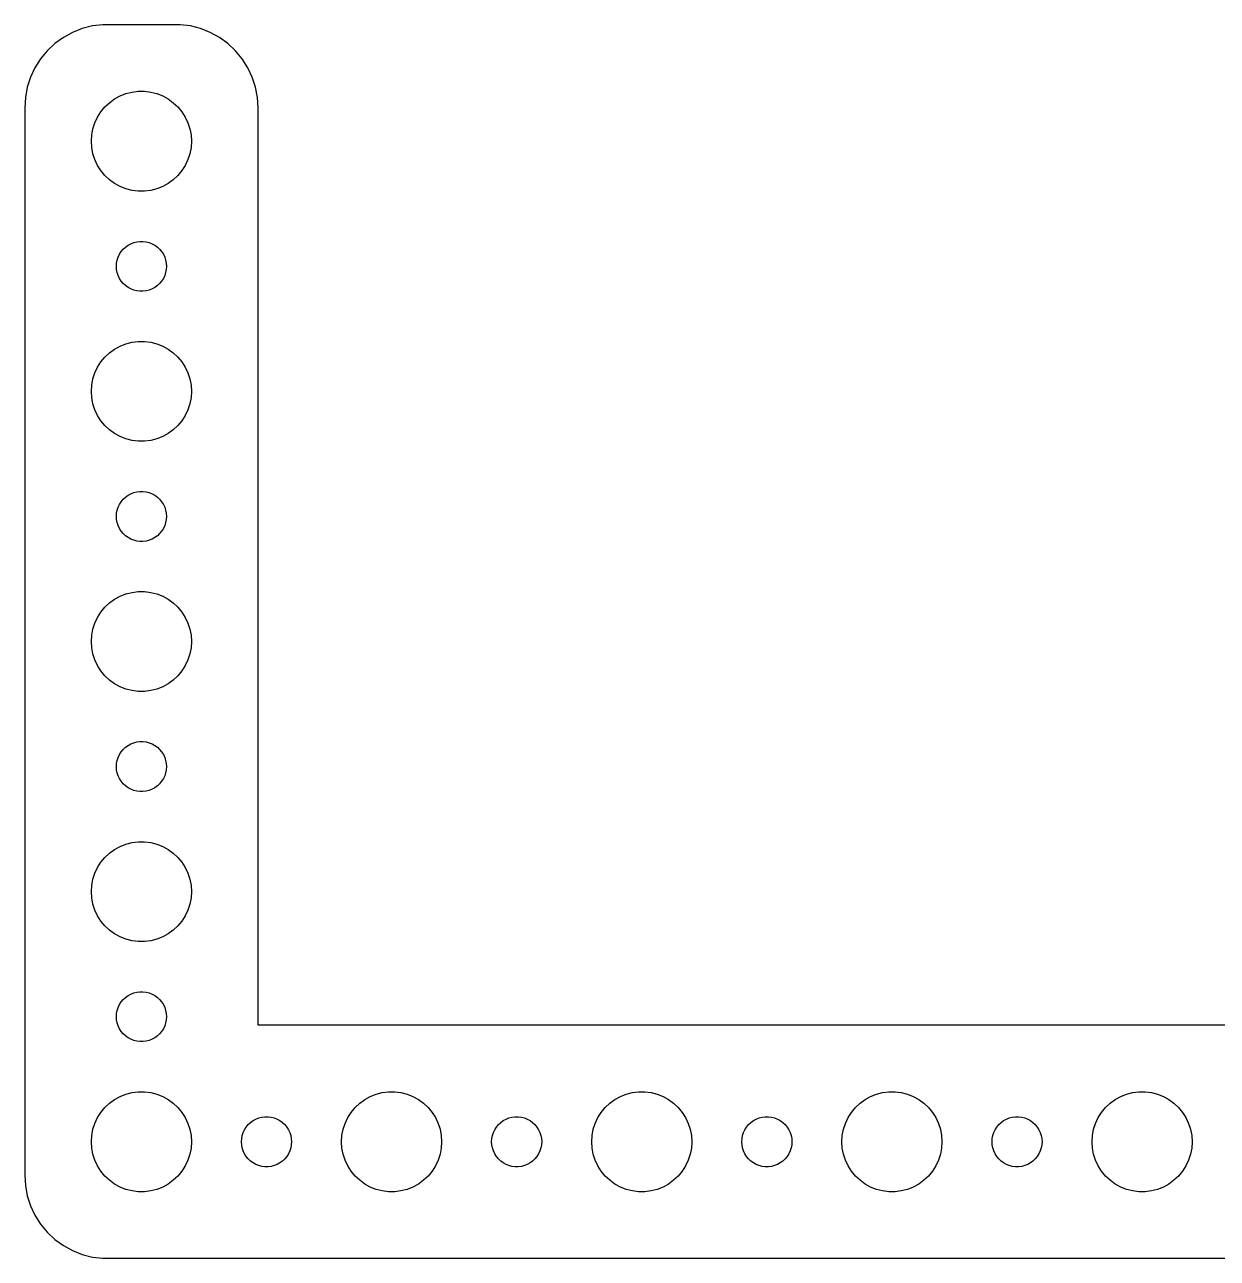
# Model space of a CAD drawing. Header units: metres. Extents: x -74 to 74, y -37 to 37.
# Drawn here: x -74.5 to -3, y -37 to 37 of the extents above; entities that cross this region are included whole.
import ezdxf

# ---------------------------------------------------------------- set-up
doc = ezdxf.new("R2010")
doc.units = ezdxf.units.M

msp = doc.modelspace()

# ---------------------------------------------------------------- linework, layer by layer
for p, q in [((-69.8139, 36.9901), (-70.4369, 36.9114)), ((-65.1861, 36.9901), (-69.8139, 36.9901)), ((-64.5631, 36.9114), (-65.1861, 36.9901)), ((-71.6289, 36.5241), (-72.1791, 36.2216)), ((-71.0451, 36.7553), (-71.6289, 36.5241)), ((-70.4369, 36.9114), (-71.0451, 36.7553)), ((-63.9549, 36.7553), (-64.5631, 36.9114)), ((-63.3711, 36.5241), (-63.9549, 36.7553)), ((-62.8209, 36.2216), (-63.3711, 36.5241)), ((-72.6871, 35.8526), (-73.1448, 35.4227)), ((-72.1791, 36.2216), (-72.6871, 35.8526)), ((-62.3129, 35.8526), (-62.8209, 36.2216)), ((-61.8551, 35.4227), (-62.3129, 35.8526)), ((-73.5451, 34.9389), (-73.8815, 34.4088)), ((-73.1448, 35.4227), (-73.5451, 34.9389)), ((-61.4549, 34.9389), (-61.8551, 35.4227)), ((-61.1185, 34.4088), (-61.4549, 34.9389)), ((-73.8815, 34.4088), (-74.1489, 33.8406)), ((-60.8511, 33.8406), (-61.1185, 34.4088)), ((-74.1489, 33.8406), (-74.3429, 33.2434)), ((-60.6571, 33.2434), (-60.8511, 33.8406)), ((-74.4606, 32.6267), (-74.5, 32)), ((-74.3429, 33.2434), (-74.4606, 32.6267)), ((-69.1075, 32.533), (-68.7773, 32.7145)), ((-68.7773, 32.7145), (-68.427, 32.8532)), ((-68.427, 32.8532), (-68.0621, 32.9469)), ((-68.0621, 32.9469), (-67.6884, 32.9941)), ((-67.6884, 32.9941), (-67.3116, 32.9941)), ((-67.3116, 32.9941), (-66.9379, 32.9469)), ((-66.9379, 32.9469), (-66.573, 32.8532)), ((-66.573, 32.8532), (-66.2227, 32.7145)), ((-66.2227, 32.7145), (-65.8925, 32.533)), ((-60.5394, 32.6267), (-60.6571, 33.2434)), ((-60.5, 32), (-60.5394, 32.6267)), ((-74.5, 32), (-74.5, -32)), ((-69.927, 31.7634), (-69.6869, 32.0536)), ((-69.6869, 32.0536), (-69.4123, 32.3115)), ((-69.4123, 32.3115), (-69.1075, 32.533)), ((-65.8925, 32.533), (-65.5877, 32.3115)), ((-65.5877, 32.3115), (-65.3131, 32.0536)), ((-65.3131, 32.0536), (-65.073, 31.7634)), ((-60.5, -23.0099), (-60.5, 32)), ((-70.4057, 30.7461), (-70.2893, 31.1044)), ((-70.2893, 31.1044), (-70.1289, 31.4453)), ((-70.1289, 31.4453), (-69.927, 31.7634)), ((-65.073, 31.7634), (-64.8711, 31.4453)), ((-64.8711, 31.4453), (-64.7107, 31.1044)), ((-64.7107, 31.1044), (-64.5943, 30.7461)), ((-70.5, 30), (-70.4763, 30.376)), ((-70.4763, 30.376), (-70.4057, 30.7461)), ((-64.5943, 30.7461), (-64.5237, 30.376)), ((-64.5237, 30.376), (-64.5, 30)), ((-70.4763, 29.624), (-70.5, 30)), ((-70.4057, 29.2539), (-70.4763, 29.624)), ((-64.5237, 29.624), (-64.5943, 29.2539)), ((-64.5, 30), (-64.5237, 29.624)), ((-70.2893, 28.8956), (-70.4057, 29.2539)), ((-70.1289, 28.5547), (-70.2893, 28.8956)), ((-64.7107, 28.8956), (-64.8711, 28.5547)), ((-64.5943, 29.2539), (-64.7107, 28.8956)), ((-69.927, 28.2366), (-70.1289, 28.5547)), ((-69.6869, 27.9464), (-69.927, 28.2366)), ((-65.073, 28.2366), (-65.3131, 27.9464)), ((-64.8711, 28.5547), (-65.073, 28.2366)), ((-69.4123, 27.6884), (-69.6869, 27.9464)), ((-69.1075, 27.467), (-69.4123, 27.6884)), ((-68.7773, 27.2855), (-69.1075, 27.467)), ((-65.8925, 27.467), (-66.2227, 27.2855)), ((-65.5877, 27.6884), (-65.8925, 27.467)), ((-65.3131, 27.9464), (-65.5877, 27.6884)), ((-68.427, 27.1468), (-68.7773, 27.2855)), ((-68.0621, 27.0531), (-68.427, 27.1468)), ((-67.6884, 27.0059), (-68.0621, 27.0531)), ((-67.3116, 27.0059), (-67.6884, 27.0059)), ((-66.9379, 27.0531), (-67.3116, 27.0059)), ((-66.573, 27.1468), (-66.9379, 27.0531)), ((-66.2227, 27.2855), (-66.573, 27.1468)), ((-68.4561, 23.6558), (-68.3037, 23.7665)), ((-68.3037, 23.7665), (-68.1387, 23.8572)), ((-68.1387, 23.8572), (-67.9635, 23.9266)), ((-67.9635, 23.9266), (-67.7811, 23.9734)), ((-67.7811, 23.9734), (-67.5942, 23.997)), ((-67.5942, 23.997), (-67.4058, 23.997)), ((-67.4058, 23.997), (-67.2189, 23.9734)), ((-67.2189, 23.9734), (-67.0365, 23.9266)), ((-67.0365, 23.9266), (-66.8613, 23.8572)), ((-66.8613, 23.8572), (-66.6963, 23.7665)), ((-66.6963, 23.7665), (-66.5439, 23.6558)), ((-68.9529, 22.873), (-68.8947, 23.0522)), ((-68.8947, 23.0522), (-68.8145, 23.2226)), ((-68.8145, 23.2226), (-68.7135, 23.3817)), ((-68.7135, 23.3817), (-68.5934, 23.5268)), ((-68.5934, 23.5268), (-68.4561, 23.6558)), ((-66.5439, 23.6558), (-66.4065, 23.5268)), ((-66.4065, 23.5268), (-66.2865, 23.3817)), ((-66.2865, 23.3817), (-66.1855, 23.2226)), ((-66.1855, 23.2226), (-66.1053, 23.0522)), ((-66.1053, 23.0522), (-66.0471, 22.873)), ((-69, 22.5), (-68.9882, 22.688)), ((-68.9882, 22.312), (-69, 22.5)), ((-68.9882, 22.688), (-68.9529, 22.873)), ((-68.9529, 22.127), (-68.9882, 22.312)), ((-66.0471, 22.873), (-66.0118, 22.688)), ((-66.0118, 22.312), (-66.0471, 22.127)), ((-66.0118, 22.688), (-66, 22.5)), ((-66, 22.5), (-66.0118, 22.312)), ((-68.8947, 21.9478), (-68.9529, 22.127)), ((-68.8145, 21.7774), (-68.8947, 21.9478)), ((-68.7135, 21.6183), (-68.8145, 21.7774)), ((-68.5934, 21.4732), (-68.7135, 21.6183)), ((-68.4561, 21.3442), (-68.5934, 21.4732)), ((-66.4065, 21.4732), (-66.5439, 21.3442)), ((-66.2865, 21.6183), (-66.4065, 21.4732)), ((-66.1855, 21.7774), (-66.2865, 21.6183)), ((-66.1053, 21.9478), (-66.1855, 21.7774)), ((-66.0471, 22.127), (-66.1053, 21.9478)), ((-68.3037, 21.2335), (-68.4561, 21.3442)), ((-68.1387, 21.1427), (-68.3037, 21.2335)), ((-67.9635, 21.0734), (-68.1387, 21.1427)), ((-67.7811, 21.0266), (-67.9635, 21.0734)), ((-67.5942, 21.003), (-67.7811, 21.0266)), ((-67.4058, 21.003), (-67.5942, 21.003)), ((-67.2189, 21.0266), (-67.4058, 21.003)), ((-67.0365, 21.0734), (-67.2189, 21.0266)), ((-66.8613, 21.1427), (-67.0365, 21.0734)), ((-66.6963, 21.2335), (-66.8613, 21.1427)), ((-66.5439, 21.3442), (-66.6963, 21.2335)), ((-68.7773, 17.7145), (-68.427, 17.8532)), ((-68.427, 17.8532), (-68.0621, 17.9469)), ((-68.0621, 17.9469), (-67.6884, 17.9941)), ((-67.6884, 17.9941), (-67.3116, 17.9941)), ((-67.3116, 17.9941), (-66.9379, 17.9469)), ((-66.9379, 17.9469), (-66.573, 17.8532)), ((-66.573, 17.8532), (-66.2227, 17.7145)), ((-69.927, 16.7634), (-69.6869, 17.0536)), ((-69.6869, 17.0536), (-69.4123, 17.3115)), ((-69.4123, 17.3115), (-69.1075, 17.533)), ((-69.1075, 17.533), (-68.7773, 17.7145)), ((-66.2227, 17.7145), (-65.8925, 17.533)), ((-65.8925, 17.533), (-65.5877, 17.3115)), ((-65.5877, 17.3115), (-65.3131, 17.0536)), ((-65.3131, 17.0536), (-65.073, 16.7634)), ((-70.2893, 16.1044), (-70.1289, 16.4453)), ((-70.1289, 16.4453), (-69.927, 16.7634)), ((-65.073, 16.7634), (-64.8711, 16.4453)), ((-64.8711, 16.4453), (-64.7107, 16.1044)), ((-70.4763, 15.376), (-70.4057, 15.7461)), ((-70.4057, 15.7461), (-70.2893, 16.1044)), ((-64.7107, 16.1044), (-64.5943, 15.7461)), ((-64.5943, 15.7461), (-64.5237, 15.376)), ((-70.5, 15), (-70.4763, 15.376)), ((-70.4763, 14.624), (-70.5, 15)), ((-64.5237, 15.376), (-64.5, 15)), ((-64.5, 15), (-64.5237, 14.624)), ((-70.4057, 14.2539), (-70.4763, 14.624)), ((-70.2893, 13.8956), (-70.4057, 14.2539)), ((-64.5943, 14.2539), (-64.7107, 13.8956)), ((-64.5237, 14.624), (-64.5943, 14.2539)), ((-70.1289, 13.5547), (-70.2893, 13.8956)), ((-69.927, 13.2366), (-70.1289, 13.5547)), ((-64.8711, 13.5547), (-65.073, 13.2366)), ((-64.7107, 13.8956), (-64.8711, 13.5547)), ((-69.6869, 12.9464), (-69.927, 13.2366)), ((-69.4123, 12.6884), (-69.6869, 12.9464)), ((-69.1075, 12.467), (-69.4123, 12.6884)), ((-65.5877, 12.6884), (-65.8925, 12.467)), ((-65.3131, 12.9464), (-65.5877, 12.6884)), ((-65.073, 13.2366), (-65.3131, 12.9464)), ((-68.7773, 12.2855), (-69.1075, 12.467)), ((-68.427, 12.1468), (-68.7773, 12.2855)), ((-68.0621, 12.0531), (-68.427, 12.1468)), ((-67.6884, 12.0059), (-68.0621, 12.0531)), ((-67.3116, 12.0059), (-67.6884, 12.0059)), ((-66.9379, 12.0531), (-67.3116, 12.0059)), ((-66.573, 12.1468), (-66.9379, 12.0531)), ((-66.2227, 12.2855), (-66.573, 12.1468)), ((-65.8925, 12.467), (-66.2227, 12.2855)), ((-68.1387, 8.85724), (-67.9635, 8.92657)), ((-67.9635, 8.92657), (-67.7811, 8.97342)), ((-67.7811, 8.97342), (-67.5942, 8.99704)), ((-67.5942, 8.99704), (-67.4058, 8.99704)), ((-67.4058, 8.99704), (-67.2189, 8.97342)), ((-67.2189, 8.97342), (-67.0365, 8.92657)), ((-67.0365, 8.92657), (-66.8613, 8.85724)), ((-68.8947, 8.05219), (-68.8145, 8.22263)), ((-68.8145, 8.22263), (-68.7135, 8.38167)), ((-68.7135, 8.38167), (-68.5934, 8.52681)), ((-68.5934, 8.52681), (-68.4561, 8.65576)), ((-68.4561, 8.65576), (-68.3037, 8.76648)), ((-68.3037, 8.76648), (-68.1387, 8.85724)), ((-66.8613, 8.85724), (-66.6963, 8.76648)), ((-66.6963, 8.76648), (-66.5439, 8.65576)), ((-66.5439, 8.65576), (-66.4065, 8.52681)), ((-66.4065, 8.52681), (-66.2865, 8.38167)), ((-66.2865, 8.38167), (-66.1855, 8.22263)), ((-66.1855, 8.22263), (-66.1053, 8.05219)), ((-69, 7.5), (-68.9882, 7.68799)), ((-68.9882, 7.312), (-69, 7.5)), ((-68.9882, 7.68799), (-68.9529, 7.87303)), ((-68.9529, 7.87303), (-68.8947, 8.05219)), ((-66.1053, 8.05219), (-66.0471, 7.87303)), ((-66.0471, 7.87303), (-66.0118, 7.68799)), ((-66.0118, 7.68799), (-66, 7.5)), ((-66, 7.5), (-66.0118, 7.312)), ((-68.9529, 7.12695), (-68.9882, 7.312)), ((-68.8947, 6.9478), (-68.9529, 7.12695)), ((-68.8145, 6.77736), (-68.8947, 6.9478)), ((-68.7135, 6.61832), (-68.8145, 6.77736)), ((-66.1855, 6.77736), (-66.2865, 6.61832)), ((-66.1053, 6.9478), (-66.1855, 6.77736)), ((-66.0471, 7.12695), (-66.1053, 6.9478)), ((-66.0118, 7.312), (-66.0471, 7.12695)), ((-68.5934, 6.47318), (-68.7135, 6.61832)), ((-68.4561, 6.34422), (-68.5934, 6.47318)), ((-68.3037, 6.23351), (-68.4561, 6.34422)), ((-68.1387, 6.14275), (-68.3037, 6.23351)), ((-67.9635, 6.07341), (-68.1387, 6.14275)), ((-67.7811, 6.02657), (-67.9635, 6.07341)), ((-67.5942, 6.00294), (-67.7811, 6.02657)), ((-67.4058, 6.00294), (-67.5942, 6.00294)), ((-67.2189, 6.02657), (-67.4058, 6.00294)), ((-67.0365, 6.07341), (-67.2189, 6.02657)), ((-66.8613, 6.14275), (-67.0365, 6.07341)), ((-66.6963, 6.23351), (-66.8613, 6.14275)), ((-66.5439, 6.34422), (-66.6963, 6.23351)), ((-66.4065, 6.47318), (-66.5439, 6.34422)), ((-66.2865, 6.61832), (-66.4065, 6.47318)), ((-68.0621, 2.94685), (-67.6884, 2.99408)), ((-67.6884, 2.99408), (-67.3116, 2.99408)), ((-67.3116, 2.99408), (-66.9379, 2.94685)), ((-69.6869, 2.05363), (-69.4123, 2.31154)), ((-69.4123, 2.31154), (-69.1075, 2.53297)), ((-69.1075, 2.53297), (-68.7773, 2.71448)), ((-68.7773, 2.71448), (-68.427, 2.85316)), ((-68.427, 2.85316), (-68.0621, 2.94685)), ((-66.9379, 2.94685), (-66.573, 2.85316)), ((-66.573, 2.85316), (-66.2227, 2.71448)), ((-66.2227, 2.71448), (-65.8925, 2.53297)), ((-65.8925, 2.53297), (-65.5877, 2.31154)), ((-65.5877, 2.31154), (-65.3131, 2.05363)), ((-70.1289, 1.44525), (-69.927, 1.76335)), ((-69.927, 1.76335), (-69.6869, 2.05363)), ((-65.3131, 2.05363), (-65.073, 1.76335)), ((-65.073, 1.76335), (-64.8711, 1.44525)), ((-70.4763, 0.37599), (-70.4057, 0.74606)), ((-70.4057, 0.74606), (-70.2893, 1.10437)), ((-70.2893, 1.10437), (-70.1289, 1.44525)), ((-64.8711, 1.44525), (-64.7107, 1.10437)), ((-64.7107, 1.10437), (-64.5943, 0.74606)), ((-64.5943, 0.74606), (-64.5237, 0.37599)), ((-70.5, 0), (-70.4763, 0.37599)), ((-70.4763, -0.37599), (-70.5, 0)), ((-64.5237, 0.37599), (-64.5, 0)), ((-64.5, 0), (-64.5237, -0.37599)), ((-70.4057, -0.74606), (-70.4763, -0.37599)), ((-64.5237, -0.37599), (-64.5943, -0.74606)), ((-70.2893, -1.10437), (-70.4057, -0.74606)), ((-70.1289, -1.44525), (-70.2893, -1.10437)), ((-69.927, -1.76335), (-70.1289, -1.44525)), ((-64.8711, -1.44525), (-65.073, -1.76335)), ((-64.7107, -1.10437), (-64.8711, -1.44525)), ((-64.5943, -0.74606), (-64.7107, -1.10437)), ((-69.6869, -2.05363), (-69.927, -1.76335)), ((-69.4123, -2.31154), (-69.6869, -2.05363)), ((-65.3131, -2.05363), (-65.5877, -2.31154)), ((-65.073, -1.76335), (-65.3131, -2.05363)), ((-69.1075, -2.53297), (-69.4123, -2.31154)), ((-68.7773, -2.71448), (-69.1075, -2.53297)), ((-68.427, -2.85316), (-68.7773, -2.71448)), ((-68.0621, -2.94685), (-68.427, -2.85316)), ((-67.6884, -2.99408), (-68.0621, -2.94685)), ((-66.9379, -2.94685), (-67.3116, -2.99408)), ((-66.573, -2.85316), (-66.9379, -2.94685)), ((-66.2227, -2.71448), (-66.573, -2.85316)), ((-65.8925, -2.53297), (-66.2227, -2.71448)), ((-65.5877, -2.31154), (-65.8925, -2.53297)), ((-67.3116, -2.99408), (-67.6884, -2.99408)), ((-68.8145, -6.77736), (-68.7135, -6.61832)), ((-68.7135, -6.61832), (-68.5934, -6.47318)), ((-68.5934, -6.47318), (-68.4561, -6.34422)), ((-68.4561, -6.34422), (-68.3037, -6.23351)), ((-68.3037, -6.23351), (-68.1387, -6.14275)), ((-68.1387, -6.14275), (-67.9635, -6.07341)), ((-67.9635, -6.07341), (-67.7811, -6.02657)), ((-67.7811, -6.02657), (-67.5942, -6.00294)), ((-67.5942, -6.00294), (-67.4058, -6.00294)), ((-67.4058, -6.00294), (-67.2189, -6.02657)), ((-67.2189, -6.02657), (-67.0365, -6.07341)), ((-67.0365, -6.07341), (-66.8613, -6.14275)), ((-66.8613, -6.14275), (-66.6963, -6.23351)), ((-66.6963, -6.23351), (-66.5439, -6.34422)), ((-66.5439, -6.34422), (-66.4065, -6.47318)), ((-66.4065, -6.47318), (-66.2865, -6.61832)), ((-66.2865, -6.61832), (-66.1855, -6.77736)), ((-69, -7.5), (-68.9882, -7.312)), ((-68.9882, -7.312), (-68.9529, -7.12695)), ((-68.9529, -7.12695), (-68.8947, -6.9478)), ((-68.8947, -6.9478), (-68.8145, -6.77736)), ((-66.1855, -6.77736), (-66.1053, -6.9478)), ((-66.1053, -6.9478), (-66.0471, -7.12695)), ((-66.0471, -7.12695), (-66.0118, -7.312)), ((-66.0118, -7.312), (-66, -7.5)), ((-68.9882, -7.68799), (-69, -7.5)), ((-68.9529, -7.87303), (-68.9882, -7.68799)), ((-68.8947, -8.05219), (-68.9529, -7.87303)), ((-68.8145, -8.22263), (-68.8947, -8.05219)), ((-66.1053, -8.05219), (-66.1855, -8.22263)), ((-66.0471, -7.87303), (-66.1053, -8.05219)), ((-66.0118, -7.68799), (-66.0471, -7.87303)), ((-66, -7.5), (-66.0118, -7.68799)), ((-68.7135, -8.38167), (-68.8145, -8.22263)), ((-68.5934, -8.52681), (-68.7135, -8.38167)), ((-68.4561, -8.65576), (-68.5934, -8.52681)), ((-68.3037, -8.76648), (-68.4561, -8.65576)), ((-68.1387, -8.85724), (-68.3037, -8.76648)), ((-67.9635, -8.92657), (-68.1387, -8.85724)), ((-66.8613, -8.85724), (-67.0365, -8.92657)), ((-66.6963, -8.76648), (-66.8613, -8.85724)), ((-66.5439, -8.65576), (-66.6963, -8.76648)), ((-66.4065, -8.52681), (-66.5439, -8.65576)), ((-66.2865, -8.38167), (-66.4065, -8.52681)), ((-66.1855, -8.22263), (-66.2865, -8.38167)), ((-67.7811, -8.97342), (-67.9635, -8.92657)), ((-67.5942, -8.99704), (-67.7811, -8.97342)), ((-67.4058, -8.99704), (-67.5942, -8.99704)), ((-67.2189, -8.97342), (-67.4058, -8.99704)), ((-67.0365, -8.92657), (-67.2189, -8.97342)), ((-69.4123, -12.6884), (-69.1075, -12.467)), ((-69.1075, -12.467), (-68.7773, -12.2855)), ((-68.7773, -12.2855), (-68.427, -12.1468)), ((-68.427, -12.1468), (-68.0621, -12.0531)), ((-68.0621, -12.0531), (-67.6884, -12.0059)), ((-67.6884, -12.0059), (-67.3116, -12.0059)), ((-67.3116, -12.0059), (-66.9379, -12.0531)), ((-66.9379, -12.0531), (-66.573, -12.1468)), ((-66.573, -12.1468), (-66.2227, -12.2855)), ((-66.2227, -12.2855), (-65.8925, -12.467)), ((-65.8925, -12.467), (-65.5877, -12.6884)), ((-70.1289, -13.5547), (-69.927, -13.2366)), ((-69.927, -13.2366), (-69.6869, -12.9464)), ((-69.6869, -12.9464), (-69.4123, -12.6884)), ((-65.5877, -12.6884), (-65.3131, -12.9464)), ((-65.3131, -12.9464), (-65.073, -13.2366)), ((-65.073, -13.2366), (-64.8711, -13.5547)), ((-70.4057, -14.2539), (-70.2893, -13.8956)), ((-70.2893, -13.8956), (-70.1289, -13.5547)), ((-64.8711, -13.5547), (-64.7107, -13.8956)), ((-64.7107, -13.8956), (-64.5943, -14.2539)), ((-70.5, -15), (-70.4763, -14.624)), ((-70.4763, -14.624), (-70.4057, -14.2539)), ((-64.5943, -14.2539), (-64.5237, -14.624)), ((-64.5237, -14.624), (-64.5, -15)), ((-70.4763, -15.376), (-70.5, -15)), ((-70.4057, -15.7461), (-70.4763, -15.376)), ((-64.5237, -15.376), (-64.5943, -15.7461)), ((-64.5, -15), (-64.5237, -15.376)), ((-70.2893, -16.1044), (-70.4057, -15.7461)), ((-70.1289, -16.4453), (-70.2893, -16.1044)), ((-64.7107, -16.1044), (-64.8711, -16.4453)), ((-64.5943, -15.7461), (-64.7107, -16.1044)), ((-69.927, -16.7634), (-70.1289, -16.4453)), ((-69.6869, -17.0536), (-69.927, -16.7634)), ((-65.073, -16.7634), (-65.3131, -17.0536)), ((-64.8711, -16.4453), (-65.073, -16.7634)), ((-69.4123, -17.3115), (-69.6869, -17.0536)), ((-69.1075, -17.533), (-69.4123, -17.3115)), ((-68.7773, -17.7145), (-69.1075, -17.533)), ((-68.427, -17.8532), (-68.7773, -17.7145)), ((-66.2227, -17.7145), (-66.573, -17.8532)), ((-65.8925, -17.533), (-66.2227, -17.7145)), ((-65.5877, -17.3115), (-65.8925, -17.533)), ((-65.3131, -17.0536), (-65.5877, -17.3115)), ((-68.0621, -17.9469), (-68.427, -17.8532)), ((-67.6884, -17.9941), (-68.0621, -17.9469)), ((-67.3116, -17.9941), (-67.6884, -17.9941)), ((-66.9379, -17.9469), (-67.3116, -17.9941)), ((-66.573, -17.8532), (-66.9379, -17.9469)), ((-68.5934, -21.4732), (-68.4561, -21.3442)), ((-68.4561, -21.3442), (-68.3037, -21.2335)), ((-68.3037, -21.2335), (-68.1387, -21.1427)), ((-68.1387, -21.1427), (-67.9635, -21.0734)), ((-67.9635, -21.0734), (-67.7811, -21.0266)), ((-67.7811, -21.0266), (-67.5942, -21.003)), ((-67.5942, -21.003), (-67.4058, -21.003)), ((-67.4058, -21.003), (-67.2189, -21.0266)), ((-67.2189, -21.0266), (-67.0365, -21.0734)), ((-67.0365, -21.0734), (-66.8613, -21.1427)), ((-66.8613, -21.1427), (-66.6963, -21.2335)), ((-66.6963, -21.2335), (-66.5439, -21.3442)), ((-66.5439, -21.3442), (-66.4065, -21.4732)), ((-68.9882, -22.312), (-68.9529, -22.127)), ((-68.9529, -22.127), (-68.8947, -21.9478)), ((-68.8947, -21.9478), (-68.8145, -21.7774)), ((-68.8145, -21.7774), (-68.7135, -21.6183)), ((-68.7135, -21.6183), (-68.5934, -21.4732)), ((-66.4065, -21.4732), (-66.2865, -21.6183)), ((-66.2865, -21.6183), (-66.1855, -21.7774)), ((-66.1855, -21.7774), (-66.1053, -21.9478)), ((-66.1053, -21.9478), (-66.0471, -22.127)), ((-66.0471, -22.127), (-66.0118, -22.312)), ((-69, -22.5), (-68.9882, -22.312)), ((-68.9882, -22.688), (-69, -22.5)), ((-68.9529, -22.873), (-68.9882, -22.688)), ((-68.8947, -23.0522), (-68.9529, -22.873)), ((-66.0471, -22.873), (-66.1053, -23.0522)), ((-66.0118, -22.688), (-66.0471, -22.873)), ((-66.0118, -22.312), (-66, -22.5)), ((-66, -22.5), (-66.0118, -22.688)), ((-68.8145, -23.2226), (-68.8947, -23.0522)), ((-68.7135, -23.3817), (-68.8145, -23.2226)), ((-68.5934, -23.5268), (-68.7135, -23.3817)), ((-68.4561, -23.6558), (-68.5934, -23.5268)), ((-68.3037, -23.7665), (-68.4561, -23.6558)), ((-66.5439, -23.6558), (-66.6963, -23.7665)), ((-66.4065, -23.5268), (-66.5439, -23.6558)), ((-66.2865, -23.3817), (-66.4065, -23.5268)), ((-66.1855, -23.2226), (-66.2865, -23.3817)), ((-66.1053, -23.0522), (-66.1855, -23.2226)), ((69.8139, -23.0099), (-60.5, -23.0099)), ((-68.1387, -23.8572), (-68.3037, -23.7665)), ((-67.9635, -23.9266), (-68.1387, -23.8572)), ((-67.7811, -23.9734), (-67.9635, -23.9266)), ((-67.5942, -23.997), (-67.7811, -23.9734)), ((-67.4058, -23.997), (-67.5942, -23.997)), ((-67.2189, -23.9734), (-67.4058, -23.997)), ((-67.0365, -23.9266), (-67.2189, -23.9734)), ((-66.8613, -23.8572), (-67.0365, -23.9266)), ((-66.6963, -23.7665), (-66.8613, -23.8572)), ((-69.1075, -27.467), (-68.7773, -27.2855)), ((-68.7773, -27.2855), (-68.427, -27.1468)), ((-68.427, -27.1468), (-68.0621, -27.0531)), ((-68.0621, -27.0531), (-67.6884, -27.0059)), ((-67.6884, -27.0059), (-67.3116, -27.0059)), ((-67.3116, -27.0059), (-66.9379, -27.0531)), ((-66.9379, -27.0531), (-66.573, -27.1468)), ((-66.573, -27.1468), (-66.2227, -27.2855)), ((-66.2227, -27.2855), (-65.8925, -27.467)), ((-54.1075, -27.467), (-53.7773, -27.2855)), ((-53.7773, -27.2855), (-53.427, -27.1468)), ((-53.427, -27.1468), (-53.0621, -27.0531)), ((-53.0621, -27.0531), (-52.6884, -27.0059)), ((-52.6884, -27.0059), (-52.3116, -27.0059)), ((-52.3116, -27.0059), (-51.9379, -27.0531)), ((-51.9379, -27.0531), (-51.5729, -27.1468)), ((-51.5729, -27.1468), (-51.2227, -27.2855)), ((-51.2227, -27.2855), (-50.8925, -27.467)), ((-39.1075, -27.467), (-38.7773, -27.2855)), ((-38.7773, -27.2855), (-38.427, -27.1468)), ((-38.427, -27.1468), (-38.0621, -27.0531)), ((-38.0621, -27.0531), (-37.6884, -27.0059)), ((-37.6884, -27.0059), (-37.3116, -27.0059)), ((-37.3116, -27.0059), (-36.9379, -27.0531)), ((-36.9379, -27.0531), (-36.5729, -27.1468)), ((-36.5729, -27.1468), (-36.2227, -27.2855)), ((-36.2227, -27.2855), (-35.8925, -27.467)), ((-24.1075, -27.467), (-23.7773, -27.2855)), ((-23.7773, -27.2855), (-23.427, -27.1468)), ((-23.427, -27.1468), (-23.0621, -27.0531)), ((-23.0621, -27.0531), (-22.6884, -27.0059)), ((-22.6884, -27.0059), (-22.3116, -27.0059)), ((-22.3116, -27.0059), (-21.9379, -27.0531)), ((-21.9379, -27.0531), (-21.5729, -27.1468)), ((-21.5729, -27.1468), (-21.2227, -27.2855)), ((-21.2227, -27.2855), (-20.8925, -27.467)), ((-9.10747, -27.467), (-8.77733, -27.2855)), ((-8.77733, -27.2855), (-8.42705, -27.1468)), ((-8.42705, -27.1468), (-8.06213, -27.0531)), ((-8.06213, -27.0531), (-7.68837, -27.0059)), ((-7.68837, -27.0059), (-7.31161, -27.0059)), ((-7.31161, -27.0059), (-6.93785, -27.0531)), ((-6.93785, -27.0531), (-6.57294, -27.1468)), ((-6.57294, -27.1468), (-6.22266, -27.2855)), ((-6.22266, -27.2855), (-5.89252, -27.467)), ((-69.927, -28.2366), (-69.6869, -27.9464)), ((-69.6869, -27.9464), (-69.4123, -27.6884)), ((-69.4123, -27.6884), (-69.1075, -27.467)), ((-65.8925, -27.467), (-65.5877, -27.6884)), ((-65.5877, -27.6884), (-65.3131, -27.9464)), ((-65.3131, -27.9464), (-65.073, -28.2366)), ((-54.927, -28.2366), (-54.6869, -27.9464)), ((-54.6869, -27.9464), (-54.4123, -27.6884)), ((-54.4123, -27.6884), (-54.1075, -27.467)), ((-50.8925, -27.467), (-50.5877, -27.6884)), ((-50.5877, -27.6884), (-50.3131, -27.9464)), ((-50.3131, -27.9464), (-50.0729, -28.2366)), ((-39.927, -28.2366), (-39.6869, -27.9464)), ((-39.6869, -27.9464), (-39.4123, -27.6884)), ((-39.4123, -27.6884), (-39.1075, -27.467)), ((-35.8925, -27.467), (-35.5877, -27.6884)), ((-35.5877, -27.6884), (-35.3131, -27.9464)), ((-35.3131, -27.9464), (-35.0729, -28.2366)), ((-24.927, -28.2366), (-24.6869, -27.9464)), ((-24.6869, -27.9464), (-24.4123, -27.6884)), ((-24.4123, -27.6884), (-24.1075, -27.467)), ((-20.8925, -27.467), (-20.5877, -27.6884)), ((-20.5877, -27.6884), (-20.3131, -27.9464)), ((-20.3131, -27.9464), (-20.0729, -28.2366)), ((-9.92705, -28.2366), (-9.6869, -27.9464)), ((-9.6869, -27.9464), (-9.41226, -27.6884)), ((-9.41226, -27.6884), (-9.10747, -27.467)), ((-5.89252, -27.467), (-5.58772, -27.6884)), ((-5.58772, -27.6884), (-5.31308, -27.9464)), ((-5.31308, -27.9464), (-5.07294, -28.2366)), ((-70.2893, -28.8956), (-70.1289, -28.5547)), ((-70.1289, -28.5547), (-69.927, -28.2366)), ((-65.073, -28.2366), (-64.8711, -28.5547)), ((-64.8711, -28.5547), (-64.7107, -28.8956)), ((-61.0934, -28.9732), (-60.9561, -28.8442)), ((-60.9561, -28.8442), (-60.8037, -28.7335)), ((-60.8037, -28.7335), (-60.6387, -28.6427)), ((-60.6387, -28.6427), (-60.4635, -28.5734)), ((-60.4635, -28.5734), (-60.2811, -28.5266)), ((-60.2811, -28.5266), (-60.0942, -28.503)), ((-60.0942, -28.503), (-59.9058, -28.503)), ((-59.9058, -28.503), (-59.7189, -28.5266)), ((-59.7189, -28.5266), (-59.5365, -28.5734)), ((-59.5365, -28.5734), (-59.3613, -28.6427)), ((-59.3613, -28.6427), (-59.1963, -28.7335)), ((-59.1963, -28.7335), (-59.0439, -28.8442)), ((-59.0439, -28.8442), (-58.9065, -28.9732)), ((-55.2893, -28.8956), (-55.1289, -28.5547)), ((-55.1289, -28.5547), (-54.927, -28.2366)), ((-50.0729, -28.2366), (-49.8711, -28.5547)), ((-49.8711, -28.5547), (-49.7107, -28.8956)), ((-46.0934, -28.9732), (-45.9561, -28.8442)), ((-45.9561, -28.8442), (-45.8037, -28.7335)), ((-45.8037, -28.7335), (-45.6387, -28.6427)), ((-45.6387, -28.6427), (-45.4635, -28.5734)), ((-45.4635, -28.5734), (-45.2811, -28.5266)), ((-45.2811, -28.5266), (-45.0942, -28.503)), ((-45.0942, -28.503), (-44.9058, -28.503)), ((-44.9058, -28.503), (-44.7189, -28.5266)), ((-44.7189, -28.5266), (-44.5365, -28.5734)), ((-44.5365, -28.5734), (-44.3613, -28.6427)), ((-44.3613, -28.6427), (-44.1963, -28.7335)), ((-44.1963, -28.7335), (-44.0439, -28.8442)), ((-44.0439, -28.8442), (-43.9065, -28.9732)), ((-40.2893, -28.8956), (-40.1289, -28.5547)), ((-40.1289, -28.5547), (-39.927, -28.2366)), ((-35.0729, -28.2366), (-34.8711, -28.5547)), ((-34.8711, -28.5547), (-34.7107, -28.8956)), ((-31.0934, -28.9732), (-30.9561, -28.8442)), ((-30.9561, -28.8442), (-30.8037, -28.7335)), ((-30.8037, -28.7335), (-30.6387, -28.6427)), ((-30.6387, -28.6427), (-30.4635, -28.5734)), ((-30.4635, -28.5734), (-30.2811, -28.5266)), ((-30.2811, -28.5266), (-30.0942, -28.503)), ((-30.0942, -28.503), (-29.9058, -28.503)), ((-29.9058, -28.503), (-29.7189, -28.5266)), ((-29.7189, -28.5266), (-29.5365, -28.5734)), ((-29.5365, -28.5734), (-29.3613, -28.6427)), ((-29.3613, -28.6427), (-29.1963, -28.7335)), ((-29.1963, -28.7335), (-29.0439, -28.8442)), ((-29.0439, -28.8442), (-28.9065, -28.9732)), ((-25.2893, -28.8956), (-25.1289, -28.5547)), ((-25.1289, -28.5547), (-24.927, -28.2366)), ((-20.0729, -28.2366), (-19.8711, -28.5547)), ((-19.8711, -28.5547), (-19.7107, -28.8956)), ((-16.0934, -28.9732), (-15.9561, -28.8442)), ((-15.9561, -28.8442), (-15.8037, -28.7335)), ((-15.8037, -28.7335), (-15.6387, -28.6427)), ((-15.6387, -28.6427), (-15.4635, -28.5734)), ((-15.4635, -28.5734), (-15.2811, -28.5266)), ((-15.2811, -28.5266), (-15.0942, -28.503)), ((-15.0942, -28.503), (-14.9058, -28.503)), ((-14.9058, -28.503), (-14.7189, -28.5266)), ((-14.7189, -28.5266), (-14.5365, -28.5734)), ((-14.5365, -28.5734), (-14.3613, -28.6427)), ((-14.3613, -28.6427), (-14.1963, -28.7335)), ((-14.1963, -28.7335), (-14.0439, -28.8442)), ((-14.0439, -28.8442), (-13.9065, -28.9732)), ((-10.2893, -28.8956), (-10.1289, -28.5547)), ((-10.1289, -28.5547), (-9.92705, -28.2366)), ((-5.07294, -28.2366), (-4.87108, -28.5547)), ((-4.87108, -28.5547), (-4.71066, -28.8956)), ((-70.4763, -29.624), (-70.4057, -29.2539)), ((-70.4057, -29.2539), (-70.2893, -28.8956)), ((-64.7107, -28.8956), (-64.5943, -29.2539)), ((-64.5943, -29.2539), (-64.5237, -29.624)), ((-61.4529, -29.627), (-61.3947, -29.4478)), ((-61.3947, -29.4478), (-61.3145, -29.2774)), ((-61.3145, -29.2774), (-61.2135, -29.1183)), ((-61.2135, -29.1183), (-61.0934, -28.9732)), ((-58.9065, -28.9732), (-58.7865, -29.1183)), ((-58.7865, -29.1183), (-58.6855, -29.2774)), ((-58.6855, -29.2774), (-58.6053, -29.4478)), ((-58.6053, -29.4478), (-58.5471, -29.627)), ((-55.4763, -29.624), (-55.4057, -29.2539)), ((-55.4057, -29.2539), (-55.2893, -28.8956)), ((-49.7107, -28.8956), (-49.5942, -29.2539)), ((-49.5942, -29.2539), (-49.5237, -29.624)), ((-46.4529, -29.627), (-46.3947, -29.4478)), ((-46.3947, -29.4478), (-46.3145, -29.2774)), ((-46.3145, -29.2774), (-46.2135, -29.1183)), ((-46.2135, -29.1183), (-46.0934, -28.9732)), ((-43.9065, -28.9732), (-43.7865, -29.1183)), ((-43.7865, -29.1183), (-43.6855, -29.2774)), ((-43.6855, -29.2774), (-43.6053, -29.4478)), ((-43.6053, -29.4478), (-43.5471, -29.627)), ((-40.4763, -29.624), (-40.4057, -29.2539)), ((-40.4057, -29.2539), (-40.2893, -28.8956)), ((-34.7107, -28.8956), (-34.5942, -29.2539)), ((-34.5942, -29.2539), (-34.5237, -29.624)), ((-31.4529, -29.627), (-31.3947, -29.4478)), ((-31.3947, -29.4478), (-31.3145, -29.2774)), ((-31.3145, -29.2774), (-31.2135, -29.1183)), ((-31.2135, -29.1183), (-31.0934, -28.9732)), ((-28.9065, -28.9732), (-28.7865, -29.1183)), ((-28.7865, -29.1183), (-28.6855, -29.2774)), ((-28.6855, -29.2774), (-28.6053, -29.4478)), ((-28.6053, -29.4478), (-28.5471, -29.627)), ((-25.4763, -29.624), (-25.4057, -29.2539)), ((-25.4057, -29.2539), (-25.2893, -28.8956)), ((-19.7107, -28.8956), (-19.5942, -29.2539)), ((-19.5942, -29.2539), (-19.5237, -29.624)), ((-16.4529, -29.627), (-16.3947, -29.4478)), ((-16.3947, -29.4478), (-16.3145, -29.2774)), ((-16.3145, -29.2774), (-16.2135, -29.1183)), ((-16.2135, -29.1183), (-16.0934, -28.9732)), ((-13.9065, -28.9732), (-13.7865, -29.1183)), ((-13.7865, -29.1183), (-13.6855, -29.2774)), ((-13.6855, -29.2774), (-13.6053, -29.4478)), ((-13.6053, -29.4478), (-13.5471, -29.627)), ((-10.4763, -29.624), (-10.4057, -29.2539)), ((-10.4057, -29.2539), (-10.2893, -28.8956)), ((-4.71066, -28.8956), (-4.59424, -29.2539)), ((-4.59424, -29.2539), (-4.52365, -29.624)), ((-70.5, -30), (-70.4763, -29.624)), ((-70.4763, -30.376), (-70.5, -30)), ((-64.5237, -29.624), (-64.5, -30)), ((-64.5, -30), (-64.5237, -30.376)), ((-61.5, -30), (-61.4882, -29.812)), ((-61.4882, -30.188), (-61.5, -30)), ((-61.4882, -29.812), (-61.4529, -29.627)), ((-61.4529, -30.373), (-61.4882, -30.188)), ((-58.5471, -29.627), (-58.5118, -29.812)), ((-58.5118, -30.188), (-58.5471, -30.373)), ((-58.5118, -29.812), (-58.5, -30)), ((-58.5, -30), (-58.5118, -30.188)), ((-55.5, -30), (-55.4763, -29.624)), ((-55.4763, -30.376), (-55.5, -30)), ((-49.5237, -29.624), (-49.5, -30)), ((-49.5, -30), (-49.5237, -30.376)), ((-46.5, -30), (-46.4882, -29.812)), ((-46.4882, -30.188), (-46.5, -30)), ((-46.4882, -29.812), (-46.4529, -29.627)), ((-46.4529, -30.373), (-46.4882, -30.188)), ((-43.5471, -29.627), (-43.5118, -29.812)), ((-43.5118, -30.188), (-43.5471, -30.373)), ((-43.5118, -29.812), (-43.5, -30)), ((-43.5, -30), (-43.5118, -30.188)), ((-40.5, -30), (-40.4763, -29.624)), ((-40.4763, -30.376), (-40.5, -30)), ((-34.5237, -29.624), (-34.5, -30)), ((-34.5, -30), (-34.5237, -30.376)), ((-31.5, -30), (-31.4882, -29.812)), ((-31.4882, -30.188), (-31.5, -30)), ((-31.4882, -29.812), (-31.4529, -29.627)), ((-31.4529, -30.373), (-31.4882, -30.188)), ((-28.5471, -29.627), (-28.5118, -29.812)), ((-28.5118, -30.188), (-28.5471, -30.373)), ((-28.5118, -29.812), (-28.5, -30)), ((-28.5, -30), (-28.5118, -30.188)), ((-25.5, -30), (-25.4763, -29.624)), ((-25.4763, -30.376), (-25.5, -30)), ((-19.5237, -29.624), (-19.5, -30)), ((-19.5, -30), (-19.5237, -30.376)), ((-16.5, -30), (-16.4882, -29.812)), ((-16.4882, -30.188), (-16.5, -30)), ((-16.4882, -29.812), (-16.4529, -29.627)), ((-16.4529, -30.373), (-16.4882, -30.188)), ((-13.5471, -29.627), (-13.5118, -29.812)), ((-13.5118, -30.188), (-13.5471, -30.373)), ((-13.5118, -29.812), (-13.5, -30)), ((-13.5, -30), (-13.5118, -30.188)), ((-10.5, -30), (-10.4763, -29.624)), ((-10.4763, -30.376), (-10.5, -30)), ((-4.52365, -29.624), (-4.5, -30)), ((-4.5, -30), (-4.52365, -30.376)), ((-70.4057, -30.7461), (-70.4763, -30.376)), ((-70.2893, -31.1044), (-70.4057, -30.7461)), ((-64.5943, -30.7461), (-64.7107, -31.1044)), ((-64.5237, -30.376), (-64.5943, -30.7461)), ((-61.3947, -30.5522), (-61.4529, -30.373)), ((-61.3145, -30.7226), (-61.3947, -30.5522)), ((-61.2135, -30.8817), (-61.3145, -30.7226)), ((-61.0934, -31.0268), (-61.2135, -30.8817)), ((-60.9561, -31.1558), (-61.0934, -31.0268)), ((-58.9065, -31.0268), (-59.0439, -31.1558)), ((-58.7865, -30.8817), (-58.9065, -31.0268)), ((-58.6855, -30.7226), (-58.7865, -30.8817)), ((-58.6053, -30.5522), (-58.6855, -30.7226)), ((-58.5471, -30.373), (-58.6053, -30.5522)), ((-55.4057, -30.7461), (-55.4763, -30.376)), ((-55.2893, -31.1044), (-55.4057, -30.7461)), ((-49.5942, -30.7461), (-49.7107, -31.1044)), ((-49.5237, -30.376), (-49.5942, -30.7461)), ((-46.3947, -30.5522), (-46.4529, -30.373)), ((-46.3145, -30.7226), (-46.3947, -30.5522)), ((-46.2135, -30.8817), (-46.3145, -30.7226)), ((-46.0934, -31.0268), (-46.2135, -30.8817)), ((-45.9561, -31.1558), (-46.0934, -31.0268)), ((-43.9065, -31.0268), (-44.0439, -31.1558)), ((-43.7865, -30.8817), (-43.9065, -31.0268)), ((-43.6855, -30.7226), (-43.7865, -30.8817)), ((-43.6053, -30.5522), (-43.6855, -30.7226)), ((-43.5471, -30.373), (-43.6053, -30.5522)), ((-40.4057, -30.7461), (-40.4763, -30.376)), ((-40.2893, -31.1044), (-40.4057, -30.7461)), ((-34.5942, -30.7461), (-34.7107, -31.1044)), ((-34.5237, -30.376), (-34.5942, -30.7461)), ((-31.3947, -30.5522), (-31.4529, -30.373)), ((-31.3145, -30.7226), (-31.3947, -30.5522)), ((-31.2135, -30.8817), (-31.3145, -30.7226)), ((-31.0934, -31.0268), (-31.2135, -30.8817)), ((-30.9561, -31.1558), (-31.0934, -31.0268)), ((-28.9065, -31.0268), (-29.0439, -31.1558)), ((-28.7865, -30.8817), (-28.9065, -31.0268)), ((-28.6855, -30.7226), (-28.7865, -30.8817)), ((-28.6053, -30.5522), (-28.6855, -30.7226)), ((-28.5471, -30.373), (-28.6053, -30.5522)), ((-25.4057, -30.7461), (-25.4763, -30.376)), ((-25.2893, -31.1044), (-25.4057, -30.7461)), ((-19.5942, -30.7461), (-19.7107, -31.1044)), ((-19.5237, -30.376), (-19.5942, -30.7461)), ((-16.3947, -30.5522), (-16.4529, -30.373)), ((-16.3145, -30.7226), (-16.3947, -30.5522)), ((-16.2135, -30.8817), (-16.3145, -30.7226)), ((-16.0934, -31.0268), (-16.2135, -30.8817)), ((-15.9561, -31.1558), (-16.0934, -31.0268)), ((-13.9065, -31.0268), (-14.0439, -31.1558)), ((-13.7865, -30.8817), (-13.9065, -31.0268)), ((-13.6855, -30.7226), (-13.7865, -30.8817)), ((-13.6053, -30.5522), (-13.6855, -30.7226)), ((-13.5471, -30.373), (-13.6053, -30.5522)), ((-10.4057, -30.7461), (-10.4763, -30.376)), ((-10.2893, -31.1044), (-10.4057, -30.7461)), ((-4.59424, -30.7461), (-4.71066, -31.1044)), ((-4.52365, -30.376), (-4.59424, -30.7461)), ((-70.1289, -31.4453), (-70.2893, -31.1044)), ((-69.927, -31.7634), (-70.1289, -31.4453)), ((-69.6869, -32.0536), (-69.927, -31.7634)), ((-65.073, -31.7634), (-65.3131, -32.0536)), ((-64.8711, -31.4453), (-65.073, -31.7634)), ((-64.7107, -31.1044), (-64.8711, -31.4453)), ((-60.8037, -31.2665), (-60.9561, -31.1558)), ((-60.6387, -31.3572), (-60.8037, -31.2665)), ((-60.4635, -31.4266), (-60.6387, -31.3572)), ((-60.2811, -31.4734), (-60.4635, -31.4266)), ((-60.0942, -31.497), (-60.2811, -31.4734)), ((-59.9058, -31.497), (-60.0942, -31.497)), ((-59.7189, -31.4734), (-59.9058, -31.497)), ((-59.5365, -31.4266), (-59.7189, -31.4734)), ((-59.3613, -31.3572), (-59.5365, -31.4266)), ((-59.1963, -31.2665), (-59.3613, -31.3572)), ((-59.0439, -31.1558), (-59.1963, -31.2665)), ((-55.1289, -31.4453), (-55.2893, -31.1044)), ((-54.927, -31.7634), (-55.1289, -31.4453)), ((-54.6869, -32.0536), (-54.927, -31.7634)), ((-50.0729, -31.7634), (-50.3131, -32.0536)), ((-49.8711, -31.4453), (-50.0729, -31.7634)), ((-49.7107, -31.1044), (-49.8711, -31.4453)), ((-45.8037, -31.2665), (-45.9561, -31.1558)), ((-45.6387, -31.3572), (-45.8037, -31.2665)), ((-45.4635, -31.4266), (-45.6387, -31.3572)), ((-45.2811, -31.4734), (-45.4635, -31.4266)), ((-45.0942, -31.497), (-45.2811, -31.4734)), ((-44.9058, -31.497), (-45.0942, -31.497)), ((-44.7189, -31.4734), (-44.9058, -31.497)), ((-44.5365, -31.4266), (-44.7189, -31.4734)), ((-44.3613, -31.3572), (-44.5365, -31.4266)), ((-44.1963, -31.2665), (-44.3613, -31.3572)), ((-44.0439, -31.1558), (-44.1963, -31.2665)), ((-40.1289, -31.4453), (-40.2893, -31.1044)), ((-39.927, -31.7634), (-40.1289, -31.4453)), ((-39.6869, -32.0536), (-39.927, -31.7634)), ((-35.0729, -31.7634), (-35.3131, -32.0536)), ((-34.8711, -31.4453), (-35.0729, -31.7634)), ((-34.7107, -31.1044), (-34.8711, -31.4453)), ((-30.8037, -31.2665), (-30.9561, -31.1558)), ((-30.6387, -31.3572), (-30.8037, -31.2665)), ((-30.4635, -31.4266), (-30.6387, -31.3572)), ((-30.2811, -31.4734), (-30.4635, -31.4266)), ((-30.0942, -31.497), (-30.2811, -31.4734)), ((-29.9058, -31.497), (-30.0942, -31.497)), ((-29.7189, -31.4734), (-29.9058, -31.497)), ((-29.5365, -31.4266), (-29.7189, -31.4734)), ((-29.3613, -31.3572), (-29.5365, -31.4266)), ((-29.1963, -31.2665), (-29.3613, -31.3572)), ((-29.0439, -31.1558), (-29.1963, -31.2665)), ((-25.1289, -31.4453), (-25.2893, -31.1044)), ((-24.927, -31.7634), (-25.1289, -31.4453)), ((-24.6869, -32.0536), (-24.927, -31.7634)), ((-20.0729, -31.7634), (-20.3131, -32.0536)), ((-19.8711, -31.4453), (-20.0729, -31.7634)), ((-19.7107, -31.1044), (-19.8711, -31.4453)), ((-15.8037, -31.2665), (-15.9561, -31.1558)), ((-15.6387, -31.3572), (-15.8037, -31.2665)), ((-15.4635, -31.4266), (-15.6387, -31.3572)), ((-15.2811, -31.4734), (-15.4635, -31.4266)), ((-15.0942, -31.497), (-15.2811, -31.4734)), ((-14.9058, -31.497), (-15.0942, -31.497)), ((-14.7189, -31.4734), (-14.9058, -31.497)), ((-14.5365, -31.4266), (-14.7189, -31.4734)), ((-14.3613, -31.3572), (-14.5365, -31.4266)), ((-14.1963, -31.2665), (-14.3613, -31.3572)), ((-14.0439, -31.1558), (-14.1963, -31.2665)), ((-10.1289, -31.4453), (-10.2893, -31.1044)), ((-9.92705, -31.7634), (-10.1289, -31.4453)), ((-9.6869, -32.0536), (-9.92705, -31.7634)), ((-5.07294, -31.7634), (-5.31308, -32.0536)), ((-4.87108, -31.4453), (-5.07294, -31.7634)), ((-4.71066, -31.1044), (-4.87108, -31.4453)), ((-74.5, -32), (-74.4606, -32.6267)), ((-69.4123, -32.3115), (-69.6869, -32.0536)), ((-69.1075, -32.533), (-69.4123, -32.3115)), ((-68.7773, -32.7145), (-69.1075, -32.533)), ((-65.8925, -32.533), (-66.2227, -32.7145)), ((-65.5877, -32.3115), (-65.8925, -32.533)), ((-65.3131, -32.0536), (-65.5877, -32.3115)), ((-54.4123, -32.3115), (-54.6869, -32.0536)), ((-54.1075, -32.533), (-54.4123, -32.3115)), ((-53.7773, -32.7145), (-54.1075, -32.533)), ((-50.8925, -32.533), (-51.2227, -32.7145)), ((-50.5877, -32.3115), (-50.8925, -32.533)), ((-50.3131, -32.0536), (-50.5877, -32.3115)), ((-39.4123, -32.3115), (-39.6869, -32.0536)), ((-39.1075, -32.533), (-39.4123, -32.3115)), ((-38.7773, -32.7145), (-39.1075, -32.533)), ((-35.8925, -32.533), (-36.2227, -32.7145)), ((-35.5877, -32.3115), (-35.8925, -32.533)), ((-35.3131, -32.0536), (-35.5877, -32.3115)), ((-24.4123, -32.3115), (-24.6869, -32.0536)), ((-24.1075, -32.533), (-24.4123, -32.3115)), ((-23.7773, -32.7145), (-24.1075, -32.533)), ((-20.8925, -32.533), (-21.2227, -32.7145)), ((-20.5877, -32.3115), (-20.8925, -32.533)), ((-20.3131, -32.0536), (-20.5877, -32.3115)), ((-9.41226, -32.3115), (-9.6869, -32.0536)), ((-9.10747, -32.533), (-9.41226, -32.3115)), ((-8.77733, -32.7145), (-9.10747, -32.533)), ((-5.89252, -32.533), (-6.22266, -32.7145)), ((-5.58772, -32.3115), (-5.89252, -32.533)), ((-5.31308, -32.0536), (-5.58772, -32.3115)), ((-74.4606, -32.6267), (-74.3429, -33.2434)), ((-74.3429, -33.2434), (-74.1489, -33.8406)), ((-68.427, -32.8532), (-68.7773, -32.7145)), ((-68.0621, -32.9469), (-68.427, -32.8532)), ((-67.6884, -32.9941), (-68.0621, -32.9469)), ((-67.3116, -32.9941), (-67.6884, -32.9941)), ((-66.9379, -32.9469), (-67.3116, -32.9941)), ((-66.573, -32.8532), (-66.9379, -32.9469)), ((-66.2227, -32.7145), (-66.573, -32.8532)), ((-53.427, -32.8532), (-53.7773, -32.7145)), ((-53.0621, -32.9469), (-53.427, -32.8532)), ((-52.6884, -32.9941), (-53.0621, -32.9469)), ((-52.3116, -32.9941), (-52.6884, -32.9941)), ((-51.9379, -32.9469), (-52.3116, -32.9941)), ((-51.5729, -32.8532), (-51.9379, -32.9469)), ((-51.2227, -32.7145), (-51.5729, -32.8532)), ((-38.427, -32.8532), (-38.7773, -32.7145)), ((-38.0621, -32.9469), (-38.427, -32.8532)), ((-37.6884, -32.9941), (-38.0621, -32.9469)), ((-37.3116, -32.9941), (-37.6884, -32.9941)), ((-36.9379, -32.9469), (-37.3116, -32.9941)), ((-36.5729, -32.8532), (-36.9379, -32.9469)), ((-36.2227, -32.7145), (-36.5729, -32.8532)), ((-23.427, -32.8532), (-23.7773, -32.7145)), ((-23.0621, -32.9469), (-23.427, -32.8532)), ((-22.6884, -32.9941), (-23.0621, -32.9469)), ((-22.3116, -32.9941), (-22.6884, -32.9941)), ((-21.9379, -32.9469), (-22.3116, -32.9941)), ((-21.5729, -32.8532), (-21.9379, -32.9469)), ((-21.2227, -32.7145), (-21.5729, -32.8532)), ((-8.42705, -32.8532), (-8.77733, -32.7145)), ((-8.06213, -32.9469), (-8.42705, -32.8532)), ((-7.68837, -32.9941), (-8.06213, -32.9469)), ((-7.31161, -32.9941), (-7.68837, -32.9941)), ((-6.93785, -32.9469), (-7.31161, -32.9941)), ((-6.57294, -32.8532), (-6.93785, -32.9469)), ((-6.22266, -32.7145), (-6.57294, -32.8532)), ((-74.1489, -33.8406), (-73.8815, -34.4088)), ((-73.8815, -34.4088), (-73.5451, -34.9389)), ((-73.5451, -34.9389), (-73.1448, -35.4227)), ((-73.1448, -35.4227), (-72.6871, -35.8526)), ((-72.6871, -35.8526), (-72.1791, -36.2216)), ((-72.1791, -36.2216), (-71.6289, -36.5241)), ((-71.6289, -36.5241), (-71.0451, -36.7553)), ((-71.0451, -36.7553), (-70.4369, -36.9114)), ((-70.4369, -36.9114), (-69.8139, -36.9901)), ((-69.8139, -36.9901), (69.8139, -36.9901))]:
    msp.add_line(p, q)

doc.saveas('drawing.dxf')
